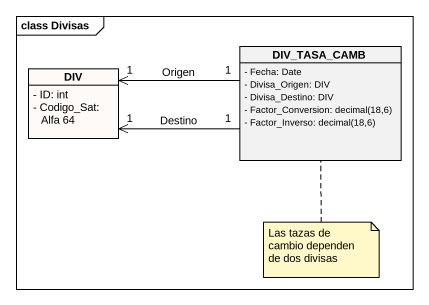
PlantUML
@startuml
mainframe class Divisas
hide circle
hide empty members
skinparam classAttributeIconSize 0
class DIV_TASA_CAMB {
  - Fecha: Date
  - Divisa_Origen: DIV
  - Divisa_Destino: DIV
  {field} - Factor_Conversion: decimal(18,6)
  {field} - Factor_Inverso: decimal(18,6)
}
class DIV #FDFAF7 {
  - ID: int
  - Codigo_Sat: Alfa 64
}
DIV_TASA_CAMB "1" -left-> "1" DIV : Destino
DIV_TASA_CAMB "1" -left-> "1" DIV : Origen
note bottom of DIV_TASA_CAMB : Las tazas de cambio dependen de dos divisas
@enduml
